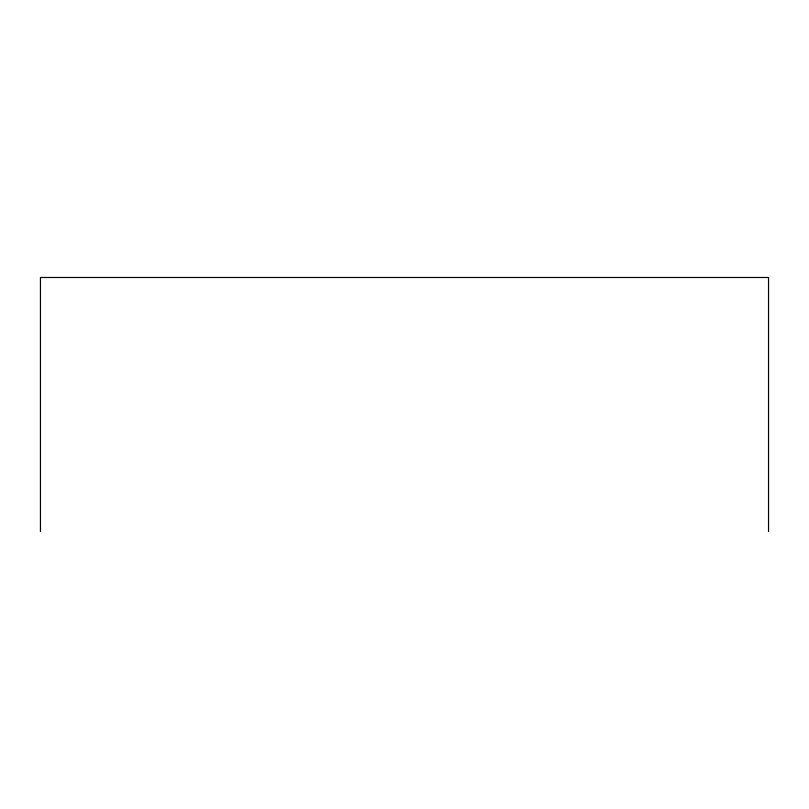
<?xml version="1.0" encoding="UTF-8"?>
<svg xmlns="http://www.w3.org/2000/svg" width="809" height="809" viewBox="0 0 809 809"><rect width="100%" height="100%" fill="white"/><g stroke="black" fill="none" stroke-linecap="round" stroke-linejoin="round"><path stroke-width="1.21" d="M768.55 531.513L768.55 277.487L40.45 277.487L40.45 531.513"/></g></svg>
